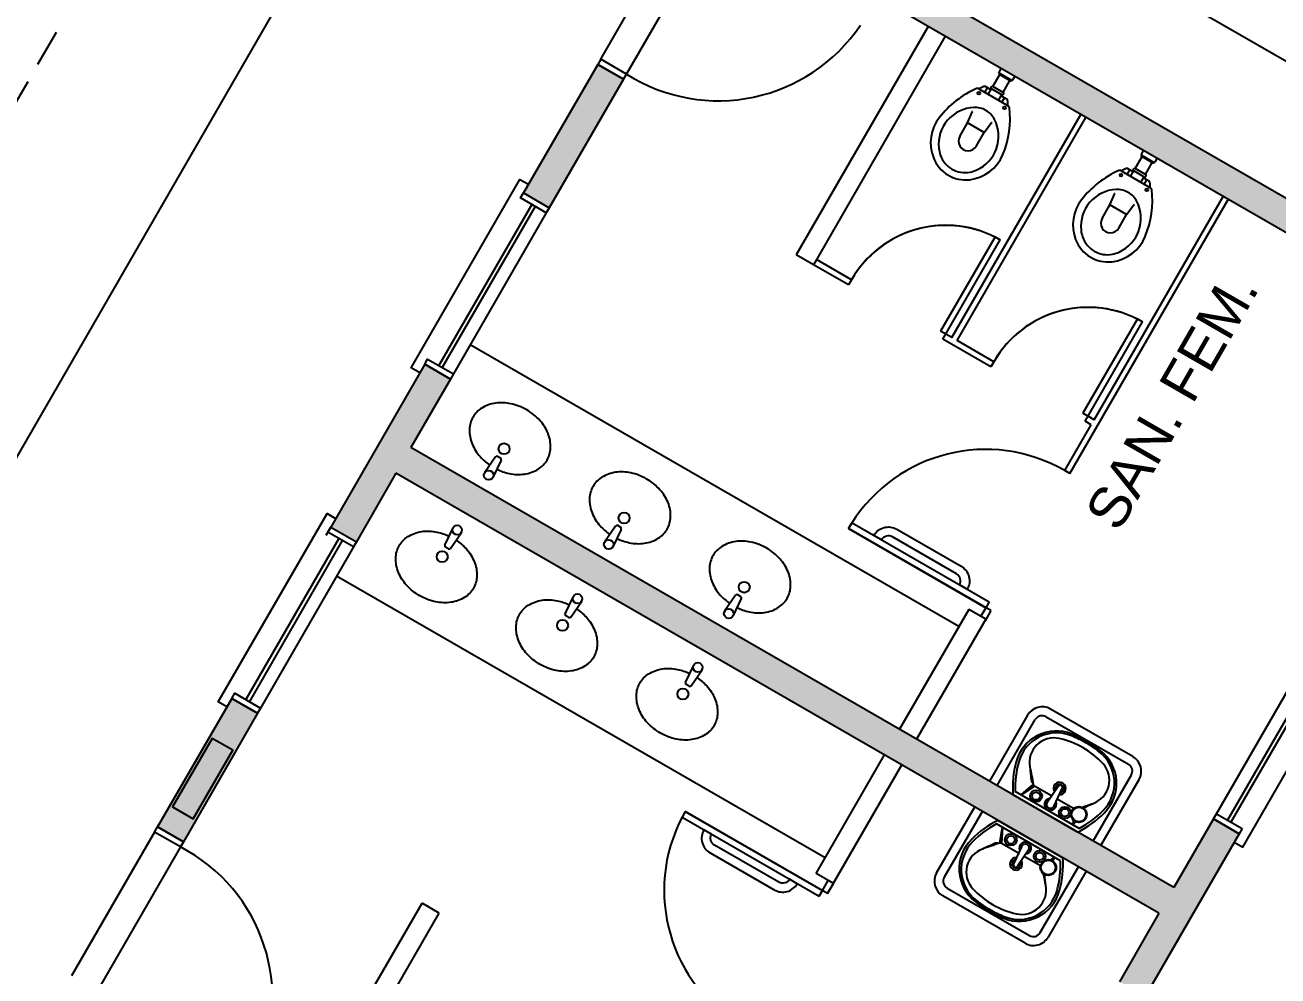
# Model space of a CAD drawing. Extents: x 247 to 523, y 32 to 113.
# Drawn here: x 478.8 to 485.13, y 61.01 to 65.82 of the extents above; entities that cross this region are included whole.
import ezdxf

# ---------------------------------------------------------------- set-up
doc = ezdxf.new("R2010")
doc.units = 0
doc.header["$LTSCALE"] = 0.005
doc.linetypes.add('TRACEJADO_G', pattern=[0.375, 0.25, -0.125])
for name, color, linetype in [('A-BARRA', 2, 'CONTINUOUS'), ('A-COTAS', 1, 'CONTINUOUS'), ('A-JANEL', 3, 'CONTINUOUS'), ('A-PAREDE', 5, 'CONTINUOUS'), ('A-PISOS-CTEL', 2, 'TRACEJADO_G'), ('A-PISOS-NIVEL', 1, 'CONTINUOUS'), ('A-WC', 1, 'CONTINUOUS'), ('ARQ-ALV-CORTE', 5, 'CONTINUOUS'), ('ARQ-ALV-VISTA2', 2, 'CONTINUOUS'), ('ARQ-BNC-VISTA', 1, 'CONTINUOUS'), ('ARQ-ESQ-VISTA1', 2, 'CONTINUOUS'), ('ARQ-ESQ-VISTA2', 1, 'CONTINUOUS'), ('ARQ-TXT-1_050', 2, 'CONTINUOUS'), ('ARQ-TXT-1_075', 2, 'CONTINUOUS'), ('PAG', 1, 'CONTINUOUS')]:
    doc.layers.add(name, color=color, linetype=linetype)
doc.styles.add('ESC-50-A20', font='arial.ttf', dxfattribs={"height": 0.1})

msp = doc.modelspace()

# ---------------------------------------------------------------- hatches: boundary and pattern name
at = {"layer": 'A-COTAS'}
h = msp.add_hatch(color=253, dxfattribs=at)
h.set_gradient(color1=(173, 173, 173), color2=(173, 173, 173))
h.paths.add_polyline_path([(482.62101, 66.39681), (482.27452, 66.59668), (482.21457, 66.49273), (482.56106, 66.29287)])
h.paths.add_polyline_path([(486.36343, 64.23888), (486.01694, 64.43874), (485.95699, 64.33479), (486.30348, 64.13493)])
h.paths.add_polyline_path([(479.65068, 61.80771), (479.85055, 62.1542), (479.7466, 62.21416), (479.54674, 61.86767)])
h.paths.add_polyline_path([(483.63532, 59.50929), (483.83518, 59.85578), (483.73123, 59.91574), (483.53137, 59.56925)])
h.paths.add_polyline_path([(481.16702, 55.23014), (480.82053, 55.43001), (480.76057, 55.32606), (481.10706, 55.1262)])
h.paths.add_polyline_path([(477.42493, 57.38866), (477.07844, 57.58852), (477.01848, 57.48457), (477.36497, 57.28471)])
h.paths.add_polyline_path([(478.56881, 50.72578), (478.22232, 50.92564), (478.16236, 50.82169), (478.50885, 50.62183)])
h.paths.add_polyline_path([(474.82672, 52.88429), (474.48023, 53.08415), (474.42027, 52.98021), (474.76676, 52.78034)])
h = msp.add_hatch(color=253, dxfattribs=at)
h.set_gradient(color1=(173, 173, 173), color2=(173, 173, 173))
h.paths.add_polyline_path([(482.27438, 66.32623), (482.14444, 66.40118), (482.26936, 66.61774), (486.38392, 64.24438), (485.43458, 62.59855), (485.30465, 62.6735), (486.17904, 64.18939), (482.32434, 66.41286)])
h = msp.add_hatch(color=253, dxfattribs=at)
h.set_gradient(color1=(173, 173, 173), color2=(173, 173, 173))
h.paths.add_polyline_path([(481.82469, 65.54663), (481.69475, 65.62158), (481.32001, 64.97191), (481.44995, 64.89696)])
h = msp.add_hatch(color=253, dxfattribs=at)
h.set_gradient(color1=(173, 173, 173), color2=(173, 173, 173))
h.paths.add_polyline_path([(484.93492, 61.73233), (484.80499, 61.80727), (484.60513, 61.46078), (480.75043, 63.68425), (480.95029, 64.03074), (480.82036, 64.10569), (480.34568, 63.28278), (480.47562, 63.20783), (480.67548, 63.55432), (484.53018, 61.33085), (484.33032, 60.98436), (484.46025, 60.90941)])
h = msp.add_hatch(color=253, dxfattribs=at)
h.set_gradient(color1=(173, 173, 173), color2=(173, 173, 173))
h.paths.add_polyline_path([(479.97596, 62.3416), (479.84603, 62.41655), (479.47129, 61.76688), (479.60122, 61.69193)])
h.paths.add_polyline_path([(479.85055, 62.1542), (479.65068, 61.80771), (479.54674, 61.86767), (479.7466, 62.21416)], flags=16)

# ---------------------------------------------------------------- linework, layer by layer
at = {"layer": 'A-BARRA', "color": 251}
for points in [[(483.53038, 63.08422, -0.4142136), (483.56153, 62.96812), (483.56153, 62.96812), (483.52255, 62.9906, 0.4142136), (483.50789, 63.04524), (483.18306, 63.23261, 0.4142136), (483.12842, 63.21795), (483.08944, 63.24043), (483.08944, 63.24043, -0.4142136), (483.20554, 63.27159)], [(482.58677, 61.44835, 0.4142136), (482.70287, 61.47951), (482.70287, 61.47951), (482.66389, 61.50199, -0.4142136), (482.60926, 61.48733), (482.28442, 61.6747, -0.4142136), (482.26976, 61.72933), (482.23078, 61.75182), (482.23078, 61.75182, 0.4142136), (482.26194, 61.63572)]]:
    msp.add_lwpolyline(points, format="xyb", close=True, dxfattribs=at)
at = {"layer": 'A-JANEL', "color": 251}
msp.add_line((481.32001, 64.97191), (481.44995, 64.89696), dxfattribs=at)
at = {"layer": 'A-PAREDE', "color": 251}
for p, q in [((486.38392, 64.24438), (482.26936, 66.61774)), ((486.17904, 64.18939), (482.32434, 66.41286)), ((481.69475, 65.62158), (481.32001, 64.97191)), ((481.82469, 65.54663), (481.69475, 65.62158)), ((481.82469, 65.54663), (481.69475, 65.62158)), ((481.82469, 65.54663), (481.44995, 64.89696)), ((481.32001, 64.97191), (481.44995, 64.89696)), ((484.60513, 61.46078), (480.75043, 63.68425)), ((484.53018, 61.33085), (480.67548, 63.55432)), ((479.84603, 62.41655), (479.47129, 61.76688)), ((479.84603, 62.41655), (479.97596, 62.3416)), ((479.97596, 62.3416), (479.60122, 61.69193)), ((479.60122, 61.69193), (479.47129, 61.76688))]:
    msp.add_line(p, q, dxfattribs=at)
msp.add_lwpolyline([(479.65068, 61.80771), (479.85055, 62.1542), (479.7466, 62.21416), (479.54674, 61.86767)], close=True, dxfattribs=at)
at = {"layer": 'A-PISOS-CTEL', "color": 251, "linetype": 'TRACEJADO_G', "ltscale": 150}
msp.add_lwpolyline([(471.82785, 53.41926), (480.5968, 68.6215), (487.61321, 64.57429), (478.84426, 49.37205)], close=True, dxfattribs=at)
at = {"layer": 'A-PISOS-NIVEL', "color": 251}
for p, q in [((487.20345, 64.46432), (481.2265, 67.91194)), ((477.79137, 61.95665), (480.92671, 67.3922))]:
    msp.add_line(p, q, dxfattribs=at)
at = {"layer": 'A-WC', "color": 251}
for p, q in [((484.08026, 63.55291), (484.8797, 64.93887)), ((482.97654, 64.53252), (482.79942, 64.63469)), ((482.96155, 64.50653), (482.78443, 64.6087)), ((482.97654, 64.53252), (482.96155, 64.50653)), ((484.05427, 63.5679), (484.18772, 63.79926)), ((484.08026, 63.55291), (484.05427, 63.5679)), ((482.97932, 63.30395), (483.67166, 62.9046)), ((483.68053, 62.85994), (482.96157, 63.27465)), ((482.96157, 63.27465), (483.65454, 62.87493)), ((483.65454, 62.87493), (483.62956, 62.83161)), ((483.68053, 62.85994), (483.65128, 62.80923)), ((483.67166, 62.9046), (483.65454, 62.87493)), ((482.13713, 61.84538), (482.12065, 61.81534)), ((482.13713, 61.84538), (482.83011, 61.44565)), ((482.8561, 61.43067), (482.13713, 61.84538)), ((482.12065, 61.81534), (482.813, 61.41598)), ((482.83011, 61.44565), (482.85936, 61.49636)), ((482.8561, 61.43067), (482.88535, 61.48137)), ((482.813, 61.41598), (482.83011, 61.44565))]:
    msp.add_line(p, q, dxfattribs=at)
msp.add_arc((483.45296, 64.25771), 0.55, 60.022798, 150.022798, dxfattribs=at)
at = {"layer": 'ARQ-ALV-CORTE', "color": 251}
for p, q in [((479.84603, 62.41655), (479.97596, 62.3416)), ((479.4563, 61.7409), (479.03659, 61.01327)), ((479.47129, 61.76688), (479.60122, 61.69193)), ((479.58623, 61.66595), (479.18401, 60.96864))]:
    msp.add_line(p, q, dxfattribs=at)
msp.add_lwpolyline([(479.60122, 61.69193), (479.58623, 61.66595), (479.4563, 61.7409), (479.47129, 61.76688)], close=True, dxfattribs=at)
msp.add_arc((479.18822, 60.89941), 0.8637, 333.863807, 62.560061, dxfattribs=at)
at = {"layer": 'ARQ-ALV-VISTA2', "color": 251, "ltscale": 0.1}
for p, q in [((483.36381, 65.81327), (482.69781, 64.65866)), ((483.45043, 65.76331), (482.78443, 64.6087)), ((483.73181, 65.601), (483.72031, 65.58108)), ((483.72105, 65.57835), (483.72364, 65.57685)), ((483.72364, 65.57685), (483.72215, 65.57425)), ((483.72364, 65.57685), (483.78428, 65.54188)), ((483.69052, 65.50937), (483.7255, 65.57001)), ((483.72288, 65.57152), (483.78005, 65.53854)), ((483.74245, 65.47942), (483.77743, 65.54005)), ((483.78428, 65.54188), (483.78278, 65.53928)), ((483.78428, 65.54188), (483.78688, 65.54038)), ((483.8011, 65.56103), (483.78961, 65.54111)), ((483.61929, 65.49735), (483.61665, 65.49887)), ((483.61929, 65.49735), (483.76771, 65.41174)), ((483.65043, 65.47939), (483.66388, 65.5027)), ((483.68098, 65.49284), (483.65289, 65.50904)), ((483.66753, 65.46952), (483.68098, 65.49284)), ((483.68098, 65.49284), (483.68356, 65.4973)), ((483.73536, 65.46742), (483.68368, 65.49723)), ((483.74233, 65.47949), (483.69065, 65.5093)), ((483.71947, 65.43956), (483.73292, 65.46288)), ((483.73292, 65.46288), (483.73549, 65.46734)), ((483.73292, 65.46288), (483.76101, 65.44668)), ((483.73657, 65.4297), (483.75002, 65.45301)), ((483.58735, 65.38301), (483.5862, 65.38563)), ((483.76771, 65.41174), (483.77032, 65.41023)), ((483.48374, 64.23996), (484.13475, 65.36858)), ((483.50973, 64.22497), (484.16074, 65.35359)), ((483.50973, 64.22497), (484.16074, 65.35359)), ((483.52373, 65.25756), (483.56297, 65.32559)), ((483.56297, 65.32559), (483.58735, 65.38301)), ((483.64723, 65.27699), (483.56297, 65.32559)), ((483.64723, 65.27699), (483.68473, 65.32684)), ((483.68473, 65.32684), (483.68757, 65.32716)), ((483.60799, 65.20896), (483.64723, 65.27699)), ((484.40949, 65.09466), (484.44446, 65.1553)), ((484.45077, 65.18629), (484.43928, 65.16637)), ((484.44001, 65.16364), (484.44261, 65.16214)), ((484.44261, 65.16214), (484.44111, 65.15954)), ((484.44185, 65.15681), (484.49902, 65.12383)), ((484.44261, 65.16214), (484.50325, 65.12716)), ((484.52007, 65.14632), (484.50858, 65.1264)), ((484.33826, 65.08263), (484.33562, 65.08415)), ((484.33826, 65.08263), (484.48667, 64.99702)), ((484.36939, 65.06467), (484.38284, 65.08799)), ((484.39995, 65.07812), (484.37186, 65.09433)), ((484.3865, 65.0548), (484.39995, 65.07812)), ((484.39995, 65.07812), (484.40252, 65.08259)), ((484.45433, 65.0527), (484.40265, 65.08251)), ((484.46129, 65.06478), (484.40961, 65.09459)), ((484.46142, 65.0647), (484.4964, 65.12534)), ((484.50325, 65.12716), (484.50175, 65.12456)), ((484.50325, 65.12716), (484.50585, 65.12566)), ((484.43843, 65.02485), (484.45188, 65.04817)), ((484.45188, 65.04817), (484.45446, 65.05263)), ((484.45188, 65.04817), (484.47997, 65.03196)), ((484.45554, 65.01498), (484.46899, 65.0383)), ((484.20271, 63.82524), (484.85372, 64.95386)), ((484.28194, 64.91088), (484.30631, 64.9683)), ((484.30631, 64.9683), (484.30517, 64.97091)), ((484.48667, 64.99702), (484.48929, 64.99551)), ((484.2427, 64.84285), (484.28194, 64.91088)), ((484.3662, 64.86227), (484.28194, 64.91088)), ((484.3662, 64.86227), (484.4037, 64.91212)), ((484.4037, 64.91212), (484.40653, 64.91245)), ((484.32696, 64.79424), (484.3662, 64.86227)), ((483.70179, 64.74912), (483.42698, 64.2727)), ((483.43797, 64.23172), (483.72777, 64.73413)), ((483.70179, 64.74912), (483.72777, 64.73413)), ((482.78443, 64.6087), (482.69781, 64.65866)), ((484.42075, 64.33441), (484.14594, 63.85799)), ((484.15694, 63.81701), (484.44674, 64.31942)), ((484.42075, 64.33441), (484.44674, 64.31942)), ((483.48374, 64.23996), (483.42698, 64.2727)), ((483.48374, 64.23996), (483.42698, 64.2727)), ((483.48374, 64.23996), (483.45296, 64.25771)), ((483.68052, 64.09182), (483.43797, 64.23172)), ((483.69551, 64.11781), (483.50973, 64.22497)), ((480.82036, 64.10569), (480.34568, 63.28278)), ((480.82036, 64.10569), (480.95029, 64.03074)), ((480.82036, 64.10569), (480.95029, 64.03074)), ((483.69551, 64.11781), (483.68052, 64.09182)), ((480.95029, 64.03074), (480.75043, 63.68425)), ((484.20271, 63.82524), (484.14594, 63.85799)), ((484.20271, 63.82524), (484.14594, 63.85799)), ((484.18772, 63.79926), (484.15694, 63.81701)), ((484.20271, 63.82524), (484.17193, 63.843)), ((481.17844, 63.63725), (481.12308, 63.55642)), ((481.20712, 63.62066), (481.16463, 63.53238)), ((481.20391, 63.63106), (481.18905, 63.63966)), ((480.67548, 63.55432), (480.47562, 63.20783)), ((482.96157, 63.27465), (482.97656, 63.30064)), ((482.97656, 63.30064), (482.96157, 63.27465)), ((482.97656, 63.30064), (482.97704, 63.30035)), ((480.34568, 63.28278), (480.3207, 63.23946)), ((480.34568, 63.28278), (480.47562, 63.20783)), ((480.34568, 63.28278), (480.47562, 63.20783)), ((480.34569, 63.28277), (480.47562, 63.20783)), ((480.92219, 63.19073), (480.96405, 63.27931)), ((480.95098, 63.17435), (481.00577, 63.25557)), ((481.7848, 63.2875), (481.72944, 63.20666)), ((481.81347, 63.2709), (481.77098, 63.18262)), ((481.81027, 63.2813), (481.79541, 63.2899)), ((480.94039, 63.17187), (480.92547, 63.18036)), ((481.53008, 62.84365), (481.57194, 62.93223)), ((482.39116, 62.93774), (482.3358, 62.85691)), ((482.41983, 62.92115), (482.37734, 62.83287)), ((482.41663, 62.93154), (482.40177, 62.94014)), ((481.55887, 62.82726), (481.61366, 62.90848)), ((483.56893, 62.86659), (483.21917, 62.26023)), ((483.65555, 62.81662), (483.56893, 62.86659)), ((481.54828, 62.82478), (481.53336, 62.83328)), ((483.65555, 62.81662), (483.30579, 62.21027)), ((482.13797, 62.49656), (482.17983, 62.58514)), ((482.16676, 62.48018), (482.22155, 62.5614)), ((482.15617, 62.4777), (482.14125, 62.48619)), ((484.39819, 62.12273), (483.9824, 62.36257)), ((483.8663, 62.33141), (483.67394, 61.99791)), ((483.71292, 61.97543), (483.90528, 62.30893)), ((483.95992, 62.32359), (484.37571, 62.08375)), ((482.79873, 61.53134), (483.14422, 62.1303)), ((482.88108, 61.47398), (483.23084, 62.08033)), ((483.83332, 61.92907), (483.8952, 61.9819)), ((483.8342, 61.92856), (483.90126, 61.97346)), ((483.98756, 61.92368), (483.90126, 61.97346)), ((483.96675, 61.89373), (484.02119, 61.97209)), ((484.39037, 62.02912), (484.198, 61.69562)), ((484.23698, 61.67314), (484.42935, 62.00663)), ((483.79194, 61.92984), (484.11938, 61.74097)), ((484.12752, 61.75937), (483.80379, 61.9461)), ((484.00091, 61.87403), (484.04148, 61.96038)), ((484.09882, 61.8595), (484.01642, 61.90703)), ((483.40662, 61.53448), (483.59899, 61.86798)), ((483.63797, 61.8455), (483.4456, 61.512)), ((484.03258, 61.59478), (483.70886, 61.78152)), ((483.71699, 61.79991), (484.04443, 61.61104)), ((484.09386, 61.77878), (484.10387, 61.79615)), ((484.09732, 61.77679), (484.10734, 61.79415)), ((484.09767, 61.78539), (484.09864, 61.80018)), ((484.10058, 61.79044), (484.10189, 61.79752)), ((484.80499, 61.80727), (484.60513, 61.46078)), ((484.93492, 61.73233), (484.80499, 61.80728)), ((484.93492, 61.73233), (484.80499, 61.80727)), ((484.80499, 61.80727), (484.93492, 61.73233)), ((483.73838, 61.76449), (483.72364, 61.68447)), ((483.73926, 61.76398), (483.73397, 61.68345)), ((484.93492, 61.73233), (484.46025, 60.90941)), ((483.82027, 61.63367), (483.73397, 61.68345)), ((483.83578, 61.66668), (483.79521, 61.58032)), ((483.86994, 61.64697), (483.8155, 61.56862)), ((483.93154, 61.56949), (483.84913, 61.61702)), ((483.99511, 61.60759), (483.9828, 61.59935)), ((483.9922, 61.60254), (483.98672, 61.59787)), ((483.99892, 61.6142), (483.9889, 61.59683)), ((484.00239, 61.6122), (483.99237, 61.59484)), ((482.88535, 61.48137), (482.79873, 61.53134)), ((483.93069, 61.23219), (484.12305, 61.56569)), ((484.16203, 61.5432), (483.96967, 61.20971)), ((483.85357, 61.17855), (483.43778, 61.41838)), ((483.46026, 61.45736), (483.87605, 61.21753)), ((480.14103, 60.22612), (480.80703, 61.38073)), ((480.89366, 61.33076), (480.80703, 61.38073)), ((480.22766, 60.17616), (480.89366, 61.33076)), ((484.53018, 61.33085), (484.33032, 60.98436))]:
    msp.add_line(p, q, dxfattribs=at)
at = {"layer": 'ARQ-ALV-VISTA2', "color": 251}
msp.add_lwpolyline([(481.82469, 65.54663), (481.83968, 65.57262), (481.70974, 65.64757), (481.69475, 65.62158)], close=True, dxfattribs=at)
at = {"layer": 'ARQ-ALV-VISTA2', "color": 251, "ltscale": 0.1}
for points in [[(480.96528, 64.05673), (480.95029, 64.03074), (480.82036, 64.10569), (480.83535, 64.13168)], [(480.47562, 63.20783), (480.46063, 63.18184), (480.3307, 63.25679), (480.34569, 63.28277)], [(484.94991, 61.75831), (484.93492, 61.73233), (484.80499, 61.80727), (484.81998, 61.83326)]]:
    msp.add_lwpolyline(points, close=True, dxfattribs=at)
for points in [[(481.18509, 63.57491, 0.059992), (481.24775, 63.55324, 0.0875309), (481.32447, 63.55028, 0.1055012), (481.3943, 63.57549, 0.123031), (481.43876, 63.6214, 0.123031), (481.45641, 63.68283, 0.1055012), (481.44346, 63.75593, 0.0875309), (481.40266, 63.82097, 0.0780202), (481.33581, 63.87507, 0.0780202), (481.25559, 63.90607, 0.0875309), (481.17886, 63.90903, 0.1055012), (481.10903, 63.88383, 0.123031), (481.06457, 63.83792, 0.123031), (481.04692, 63.77649, 0.1055012), (481.05987, 63.70339, 0.0875309), (481.10067, 63.63834, 0.0590243), (481.14979, 63.59542, 0.0780202)], [(481.79145, 63.22515, 0.059992), (481.8541, 63.20348, 0.0875309), (481.93083, 63.20053, 0.1055012), (482.00066, 63.22573, 0.123031), (482.04512, 63.27164, 0.123031), (482.06277, 63.33307, 0.1055012), (482.04982, 63.40617, 0.0875309), (482.00902, 63.47121, 0.0780202), (481.94216, 63.52531, 0.0780202), (481.86194, 63.55632, 0.0875309), (481.78522, 63.55927, 0.1055012), (481.71539, 63.53407, 0.123031), (481.67093, 63.48816, 0.123031), (481.65328, 63.42673, 0.1055012), (481.66623, 63.35363, 0.0875309), (481.70703, 63.28858, 0.0590243), (481.75615, 63.24566, 0.0780202)], [(480.97938, 63.21645, -0.059992), (481.02969, 63.17328, -0.0875309), (481.07095, 63.10853, -0.1055012), (481.08442, 63.03552, -0.123031), (481.06721, 62.97397, -0.123031), (481.02308, 62.92774, -0.1055012), (480.95343, 62.90204, -0.0875309), (480.87669, 62.90445, -0.0780202), (480.79625, 62.93489, -0.0780202), (480.72901, 62.98851, -0.0875309), (480.68775, 63.05326, -0.1055012), (480.67428, 63.12627, -0.123031), (480.69149, 63.18782, -0.123031), (480.73562, 63.23405, -0.1055012), (480.80527, 63.25974, -0.0875309), (480.88201, 63.25734, -0.0590243), (480.94385, 63.23657, -0.0780202)], [(482.39781, 62.87539, 0.059992), (482.46046, 62.85372, 0.0875309), (482.53718, 62.85077, 0.1055012), (482.60701, 62.87597, 0.123031), (482.65148, 62.92188, 0.123031), (482.66912, 62.98331, 0.1055012), (482.65617, 63.05641, 0.0875309), (482.61538, 63.12145, 0.0780202), (482.54852, 63.17555, 0.0780202), (482.4683, 63.20656, 0.0875309), (482.39158, 63.20951, 0.1055012), (482.32175, 63.18431, 0.123031), (482.27728, 63.1384, 0.123031), (482.25964, 63.07697, 0.1055012), (482.27259, 63.00387, 0.0875309), (482.31338, 62.93882, 0.0590243), (482.36251, 62.8959, 0.0780202)], [(481.58727, 62.86936, -0.059992), (481.63759, 62.8262, -0.0875309), (481.67884, 62.76144, -0.1055012), (481.69231, 62.68844, -0.123031), (481.6751, 62.62688, -0.123031), (481.63097, 62.58066, -0.1055012), (481.56132, 62.55496, -0.0875309), (481.48458, 62.55737, -0.0780202), (481.40414, 62.5878, -0.0780202), (481.3369, 62.64142, -0.0875309), (481.29564, 62.70617, -0.1055012), (481.28217, 62.77918, -0.123031), (481.29938, 62.84073, -0.123031), (481.34352, 62.88696, -0.1055012), (481.41316, 62.91266, -0.0875309), (481.48991, 62.91025, -0.0590243), (481.55175, 62.88949, -0.0780202)], [(482.19516, 62.52228, -0.059992), (482.24548, 62.47911, -0.0875309), (482.28673, 62.41436, -0.1055012), (482.3002, 62.34135, -0.123031), (482.283, 62.2798, -0.123031), (482.23886, 62.23357, -0.1055012), (482.16921, 62.20788, -0.0875309), (482.09247, 62.21028, -0.0780202), (482.01203, 62.24072, -0.0780202), (481.94479, 62.29434, -0.0875309), (481.90353, 62.35909, -0.1055012), (481.89006, 62.4321, -0.123031), (481.90727, 62.49365, -0.123031), (481.95141, 62.53988, -0.1055012), (482.02106, 62.56558, -0.0875309), (482.0978, 62.56317, -0.0590243), (482.15964, 62.54241, -0.0780202)]]:
    msp.add_lwpolyline(points, format="xyb", dxfattribs=at)
for centre, radius in [((483.61945, 65.47632), 0.00682), ((483.74939, 65.40137), 0.00682), ((484.33842, 65.06161), 0.00682), ((484.46835, 64.98666), 0.00682), ((481.2218, 63.67805), 0.02779), ((481.14385, 63.5444), 0.024), ((481.82816, 63.32829), 0.02779), ((480.98491, 63.26744), 0.024), ((481.75021, 63.19464), 0.024), ((480.90884, 63.13271), 0.02779), ((482.43452, 62.97853), 0.02779), ((481.5928, 62.92036), 0.024), ((482.35657, 62.84489), 0.024), ((481.51674, 62.78563), 0.02779), ((482.20069, 62.57327), 0.024), ((482.12463, 62.43855), 0.02779), ((483.90913, 61.92286), 0.03), ((483.90913, 61.92286), 0.02), ((484.05466, 61.83891), 0.03), ((484.05466, 61.83891), 0.02), ((484.12557, 61.82976), 0.04), ((484.12557, 61.82976), 0.037), ((483.78172, 61.70197), 0.03), ((483.78172, 61.70197), 0.02), ((483.92724, 61.61803), 0.03), ((483.92724, 61.61803), 0.02), ((483.97067, 61.56123), 0.04), ((483.97067, 61.56123), 0.037)]:
    msp.add_circle(centre, radius, dxfattribs=at)
for centre, radius, start, end in [((483.72205, 65.58008), 0.002, 150.022798, 240.022798), ((483.72388, 65.57325), 0.002, 150.022798, 240.022798), ((483.78105, 65.54028), 0.002, 240.022798, 330.022798), ((483.78788, 65.54211), 0.002, 240.022798, 330.022798), ((483.80275, 65.0563), 0.48371, 113.780523, 142.34234), ((483.61211, 65.49099), 0.00909, 60.022798, 119.005336), ((483.8377, 65.07312), 0.47714, 113.86236, 117.240962), ((483.64835, 65.50117), 0.00909, 60.022798, 113.86236), ((483.68717, 65.50326), 0.00697, 60.022798, 240.022798), ((483.73885, 65.47345), 0.00697, 240.022798, 60.022798), ((483.60333, 65.21728), 0.18662, 92.702657, 185.771347), ((483.5998, 65.2921), 0.11172, 60.022798, 92.702656), ((483.5998, 65.2921), 0.11172, 27.34294, 60.022798), ((483.29411, 65.3497), 0.48371, 337.703256, 6.368237), ((483.75646, 65.4388), 0.00909, 6.183236, 60.022798), ((483.29113, 65.38839), 0.47714, 2.804633, 6.183236), ((483.7658, 65.40234), 0.00909, 6.358604, 60.022798), ((483.58457, 65.22467), 0.20812, 142.34234, 200.920655), ((483.53327, 65.2577), 0.18662, 294.274249, 27.342939), ((483.57603, 65.21452), 0.15918, 185.771347, 198.692869), ((483.56586, 65.23326), 0.04864, 150.022798, 330.022798), ((483.5532, 65.21131), 0.17404, 200.499466, 276.910905), ((483.54996, 65.2057), 0.13166, 198.692869, 240.022798), ((483.5491, 65.24514), 0.20812, 276.910905, 337.703256), ((484.44101, 65.16537), 0.002, 150.022798, 240.022798), ((484.44284, 65.15854), 0.002, 150.022798, 240.022798), ((483.54996, 65.2057), 0.13166, 240.022798, 281.352727), ((483.54455, 65.23268), 0.15918, 281.352727, 294.274249), ((484.52172, 64.64159), 0.48371, 113.780523, 142.34234), ((484.33108, 65.07628), 0.00909, 60.022798, 119.005336), ((484.55666, 64.65841), 0.47714, 113.86236, 117.240962), ((484.36732, 65.08645), 0.00909, 60.022798, 113.86236), ((484.40613, 65.08855), 0.00697, 60.022798, 240.022798), ((484.50002, 65.12556), 0.002, 240.022798, 330.022798), ((484.50684, 65.12739), 0.002, 240.022798, 330.022798), ((484.45781, 65.05874), 0.00697, 240.022798, 60.022798), ((484.47543, 65.02409), 0.00909, 6.183236, 60.022798), ((484.0101, 64.97368), 0.47714, 2.804633, 6.183236), ((484.3223, 64.80257), 0.18662, 92.702657, 185.771347), ((484.31877, 64.87739), 0.11172, 60.022798, 92.702656), ((484.31877, 64.87739), 0.11172, 27.34294, 60.022798), ((484.01308, 64.93498), 0.48371, 337.703256, 6.368237), ((484.48477, 64.98763), 0.00909, 6.358604, 60.022798), ((484.30354, 64.80996), 0.20812, 142.34234, 200.920655), ((484.25223, 64.84298), 0.18662, 294.274249, 27.342939), ((484.28483, 64.81855), 0.04864, 150.022798, 330.022798), ((484.295, 64.79981), 0.15918, 185.771347, 198.692869), ((484.26806, 64.83042), 0.20812, 276.910905, 337.703256), ((484.27216, 64.79659), 0.17404, 200.499466, 276.910905), ((484.26893, 64.79099), 0.13166, 198.692869, 240.022798), ((484.26893, 64.79099), 0.13166, 240.022798, 281.352727), ((484.26351, 64.81797), 0.15918, 281.352727, 294.274249), ((484.17193, 63.843), 0.55, 60.022798, 150.022798), ((484.17193, 63.843), 0.55, 63.149574, 150.022798), ((481.18504, 63.63273), 0.008, 59.945093, 145.591538), ((481.19991, 63.62413), 0.008, 334.298649, 59.945093), ((481.7914, 63.28297), 0.008, 59.945093, 145.591538), ((481.80626, 63.27437), 0.008, 334.298649, 59.945093), ((480.92942, 63.18731), 0.008, 154.706468, 240.352912), ((480.94435, 63.17882), 0.008, 240.352912, 325.999356), ((482.39776, 62.93322), 0.008, 59.945093, 145.591538), ((482.41262, 62.92462), 0.008, 334.298649, 59.945093), ((481.53732, 62.84023), 0.008, 154.706468, 240.352912), ((481.55224, 62.83173), 0.008, 240.352912, 325.999356), ((482.14521, 62.49314), 0.008, 154.706468, 240.352912), ((482.16013, 62.48465), 0.008, 240.352912, 325.999356), ((483.93993, 62.28894), 0.085, 60.022798, 150.022798), ((483.93993, 62.28894), 0.04, 60.022798, 150.022798), ((484.01144, 62.04096), 0.21022, 68.14818, 165.13427), ((484.01381, 62.0425), 0.1995, 67.907857, 164.741079), ((483.86822, 61.68382), 0.58661, 60.022798, 67.907857), ((483.86822, 61.68382), 0.59501, 60.022798, 68.14818), ((483.99925, 62.09295), 0.12328, 77.609798, 190.582512), ((483.93468, 61.79903), 0.42421, 60.022798, 77.609798), ((483.93468, 61.79903), 0.42421, 42.435798, 60.022798), ((483.86822, 61.68382), 0.58661, 52.137739, 60.022798), ((483.86822, 61.68382), 0.59501, 51.897416, 60.022798), ((484.30854, 61.9621), 0.5176, 165.13427, 183.572706), ((484.30854, 61.9621), 0.505, 164.741079, 181.815579), ((484.10581, 61.98943), 0.1995, 315.304517, 52.137739), ((484.10566, 61.98661), 0.21022, 314.911326, 51.897416), ((484.35572, 62.0491), 0.085, 330.022798, 60.022798), ((490.56508, 62.72391), 6.71888, 185.582512, 186.18805), ((490.48267, 63.30424), 6.71888, 190.582512, 191.350475), ((484.15677, 62.00208), 0.12328, 289.463084, 42.435798), ((484.35572, 62.0491), 0.04, 330.022798, 60.022798), ((483.89895, 62.00115), 0.01368, 186.18805, 248.293862), ((483.90755, 61.98438), 0.0126, 191.350475, 240.022798), ((484.02806, 61.96093), 0.0315, 267.971585, 212.790042), ((484.02806, 61.96093), 0.021, 280.94834, 200.313734), ((484.03084, 61.96538), 0.01176, 334.835209, 145.210386), ((483.98189, 61.88089), 0.03, 98.827111, 21.218485), ((483.98216, 61.88098), 0.02, 140.397975, 339.647621), ((483.88865, 62.2043), 0.505, 298.230016, 315.304517), ((481.95912, 68.22079), 6.71888, 288.956878, 289.463084), ((481.41551, 68.00156), 6.71888, 293.99239, 294.463084), ((483.94773, 61.33658), 0.5176, 116.47289, 134.911326), ((483.94773, 61.33658), 0.505, 118.230016, 135.304517), ((483.88865, 62.2043), 0.5176, 296.47289, 314.911326), ((483.73071, 61.55427), 0.21022, 134.911326, 231.897416), ((483.73056, 61.55145), 0.1995, 135.304517, 232.137739), ((483.6796, 61.5388), 0.12328, 109.463084, 222.435798), ((485.87725, 55.3201), 6.71888, 108.695121, 109.463084), ((486.42086, 55.53932), 6.71888, 113.857546, 114.463084), ((483.70885, 61.67158), 0.01368, 51.751734, 113.857546), ((483.72767, 61.67253), 0.0126, 60.022798, 108.695121), ((483.85448, 61.66), 0.03, 278.827111, 201.218485), ((483.85453, 61.65972), 0.02, 320.397975, 159.647621), ((483.80831, 61.57996), 0.0315, 87.255554, 32.074011), ((483.80831, 61.57996), 0.021, 99.731862, 19.097256), ((483.52783, 61.57878), 0.505, 344.741079, 1.815579), ((483.52783, 61.57878), 0.5176, 345.13427, 3.572706), ((483.48025, 61.49201), 0.085, 150.022798, 240.022798), ((483.80585, 61.57532), 0.01176, 154.835209, 325.210386), ((477.35371, 60.23665), 6.71888, 10.582512, 11.088718), ((477.2713, 60.81697), 6.71888, 5.582512, 6.053206), ((483.48025, 61.49201), 0.04, 150.022798, 240.022798), ((483.83713, 61.44794), 0.12328, 257.609798, 10.582512), ((483.9017, 61.74186), 0.42421, 222.435798, 240.022798), ((483.82493, 61.49992), 0.21022, 248.14818, 345.13427), ((483.82256, 61.49838), 0.1995, 247.907857, 344.741079), ((483.96815, 61.85707), 0.59501, 231.897416, 240.022798), ((483.96815, 61.85707), 0.58661, 232.137739, 240.022798), ((483.96815, 61.85707), 0.59501, 240.022798, 248.14818), ((483.96815, 61.85707), 0.58661, 240.022798, 247.907857), ((483.9017, 61.74186), 0.42421, 240.022798, 257.609798), ((483.89604, 61.25218), 0.085, 240.022798, 330.022798), ((483.89604, 61.25218), 0.04, 240.022798, 330.022798)]:
    msp.add_arc(centre, radius, start, end, dxfattribs=at)
at = {"layer": 'ARQ-BNC-VISTA', "color": 251}
for p, q in [((481.70974, 65.64757), (482.12945, 66.3752)), ((481.83968, 65.57262), (482.2419, 66.26993)), ((483.51896, 62.77997), (481.05022, 64.20399)), ((482.84443, 61.61056), (480.37569, 63.03458))]:
    msp.add_line(p, q, dxfattribs=at)
at = {"layer": 'ARQ-ESQ-VISTA1', "color": 251}
for p, q in [((481.36138, 64.91342), (480.89192, 64.0995)), ((481.37871, 64.90342), (480.90925, 64.08951)), ((481.43496, 64.87098), (480.96528, 64.05673)), ((480.38706, 63.22428), (479.9176, 62.41036)), ((480.40438, 63.21429), (479.93492, 62.40037)), ((480.46063, 63.18184), (479.99095, 62.36759)), ((484.81998, 61.83326), (485.28966, 62.64751)), ((485.34602, 62.615), (484.87656, 61.80108)), ((485.36334, 62.60501), (484.89388, 61.79109))]:
    msp.add_line(p, q, dxfattribs=at)
for points in [[(480.79537, 64.06238), (480.75206, 64.08736), (481.30168, 65.04021), (481.345, 65.01522)], [(479.82105, 62.37324), (479.77773, 62.39822), (480.32736, 63.35107), (480.37067, 63.32609)], [(484.90994, 61.68901), (484.95325, 61.66403), (485.50287, 62.61688), (485.45956, 62.64186)]]:
    msp.add_lwpolyline(points, dxfattribs=at)
for points in [[(481.44995, 64.89696), (481.43496, 64.87098), (481.30502, 64.94593), (481.32001, 64.97191)], [(479.99095, 62.36759), (479.97596, 62.3416), (479.84603, 62.41655), (479.86102, 62.44254)]]:
    msp.add_lwpolyline(points, close=True, dxfattribs=at)
at = {"layer": 'ARQ-ESQ-VISTA2', "color": 251, "linetype": 'Continuous'}
msp.add_arc((482.30393, 66.30094), 0.8637, 237.485535, 326.181789, dxfattribs=at)
at = {"layer": 'PAG', "color": 251}
for centre, radius, start, end in [((483.45296, 64.25771), 0.55, 63.149574, 150.022798), ((483.65454, 62.87493), 0.8, 60.022798, 147.873702), ((482.83011, 61.44565), 0.8, 152.171894, 240.022798)]:
    msp.add_arc(centre, radius, start, end, dxfattribs=at)

# ---------------------------------------------------------------- texts
at = {"layer": 'ARQ-TXT-1_050', "color": 251, "insert": (483.32824, 61.93021), "char_height": 0.2048, "attachment_point": 1, "rotation": 60.028251, "style": 'ESC-50-A20'}
msp.add_mtext_dynamic_manual_height_columns('\\pi1.6423;SAN. FEM.      ', width=4.4606405, gutter_width=1, heights=[0], dxfattribs=at)
at = {"layer": 'ARQ-TXT-1_075', "color": 251, "insert": (483.24502, 67.37892), "char_height": 0.144, "width": 4.355814, "attachment_point": 1, "rotation": 330.022798, "style": 'ESC-50-A20'}
msp.add_mtext('PROJEÇÃO COBERTURA - BEIRAL 90cm', dxfattribs=at)

doc.saveas('drawing.dxf')
